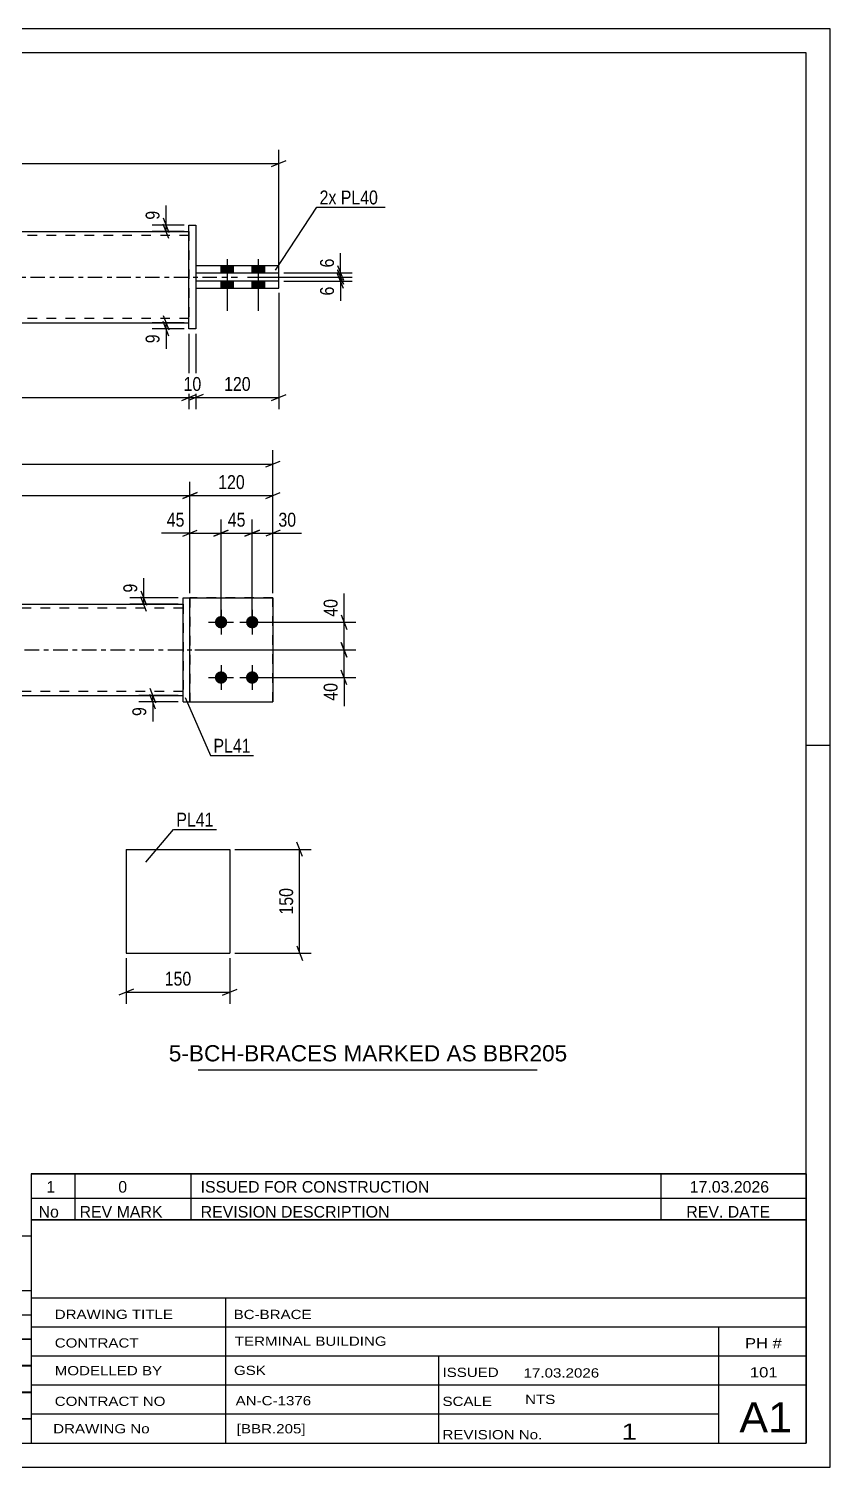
# Model space of a CAD drawing. Header units: millimetres. Extents: x 0 to 420, y 0 to 297.
# Drawn here: x 254.5 to 420, y 0 to 297 of the extents above; entities that cross this region are included whole.
import ezdxf

# ---------------------------------------------------------------- set-up
doc = ezdxf.new("R2010")
doc.units = ezdxf.units.MM
doc.linetypes.add('DXK_LINE_DOT2', pattern=[3.9198, 1.9599, -1.9599])
doc.linetypes.add('DXK_LINE_DOT3', pattern=[5.9187, 2.979, -0.9799, 0.9799, -0.9799])
doc.styles.add('Arial', font='ARIAL.TTF', dxfattribs={"height": 0.2})
doc.styles.add('Arial Narrow', font='ARIALN.TTF', dxfattribs={"height": 0.2})

# ---------------------------------------------------------------- blocks, each defined once
blk = doc.blocks.new('Unknown-581632516-1163')
at = {"color": 5, "linetype": 'Continuous'}
for p, q in [((420, 297), (0, 297)), ((420, 0), (420, 297)), ((415, 292), (5, 292)), ((415, 5), (415, 292)), ((420, 149), (415, 149)), ((5, 5), (415, 5)), ((0, 0), (420, 0))]:
    blk.add_line(p, q, dxfattribs=at)
blk = doc.blocks.new('Part-581632516-1810 - 1791')
at = {"color": 2, "linetype": 'Continuous'}
for p, q in [((151.21, 178.19), (286.37, 178.19)), ((151.21, 159.34), (286.37, 159.34))]:
    blk.add_line(p, q, dxfattribs=at)
at = {"color": 7, "linetype": 'DXK_LINE_DOT2'}
for p, q in [((151.21, 159.34), (151.21, 178.19)), ((286.37, 177.34), (151.21, 177.34)), ((286.37, 178.19), (286.37, 159.34)), ((286.37, 160.19), (151.21, 160.19))]:
    blk.add_line(p, q, dxfattribs=at)
at = {"color": 7, "linetype": 'DXK_LINE_DOT3'}
blk.add_line((141.21, 168.76), (296.37, 168.76), dxfattribs=at)
blk = doc.blocks.new('Part-581632516-1798 - 1791')
at = {"color": 7, "linetype": 'DXK_LINE_DOT2'}
for p, q in [((304.94, 179.48), (287.8, 179.48)), ((287.8, 179.48), (287.8, 158.05)), ((304.94, 158.05), (304.94, 179.48)), ((287.8, 158.05), (304.94, 158.05))]:
    blk.add_line(p, q, dxfattribs=at)
blk = doc.blocks.new('Part-581632516-1815 - 1791')
at = {"color": 2, "linetype": 'Continuous'}
for p, q in [((287.8, 179.48), (304.94, 179.48)), ((304.94, 179.48), (304.94, 158.05)), ((287.8, 158.05), (304.94, 158.05))]:
    blk.add_line(p, q, dxfattribs=at)
at = {"color": 7, "linetype": 'DXK_LINE_DOT2'}
blk.add_line((287.8, 179.48), (287.8, 158.05), dxfattribs=at)
blk = doc.blocks.new('Bolt-581632516-1800 - 1791')
at = {"linetype": 'Continuous'}
for points in [[(294.22, 175.76, -1), (294.22, 173.19, -1)], [(300.65, 175.76, -1), (300.65, 173.19, -1)], [(294.22, 164.34, -1), (294.22, 161.76, -1)], [(300.65, 164.34, -1), (300.65, 161.76, -1)]]:
    blk.add_hatch(color=1, dxfattribs=at).paths.add_polyline_path(points)
at = {"color": 1, "linetype": 'Continuous'}
for p, q in [((294.22, 177.05), (294.22, 171.91)), ((300.65, 177.05), (300.65, 171.91)), ((291.65, 174.48), (296.8, 174.48)), ((298.08, 174.48), (303.22, 174.48)), ((294.22, 165.62), (294.22, 160.48)), ((300.65, 165.62), (300.65, 160.48)), ((291.65, 163.05), (296.8, 163.05)), ((298.08, 163.05), (303.22, 163.05))]:
    blk.add_line(p, q, dxfattribs=at)
blk = doc.blocks.new('Part-581632516-1835 - 1791')
at = {"color": 2, "linetype": 'Continuous'}
for p, q in [((286.37, 158.05), (286.37, 179.48)), ((286.37, 179.48), (287.8, 179.48)), ((287.8, 158.05), (287.8, 179.48)), ((286.37, 158.05), (287.8, 158.05))]:
    blk.add_line(p, q, dxfattribs=at)
blk = doc.blocks.new('Part-581632516-2156 - 2128')
at = {"color": 2, "linetype": 'Continuous'}
for p, q in [((152.43, 255.17), (287.59, 255.17)), ((152.43, 236.31), (287.59, 236.31))]:
    blk.add_line(p, q, dxfattribs=at)
at = {"color": 7, "linetype": 'DXK_LINE_DOT2'}
for p, q in [((152.43, 255.17), (152.43, 236.31)), ((287.59, 254.31), (152.43, 254.31)), ((287.59, 255.17), (287.59, 236.31)), ((287.59, 237.17), (152.43, 237.17))]:
    blk.add_line(p, q, dxfattribs=at)
at = {"color": 7, "linetype": 'DXK_LINE_DOT3'}
blk.add_line((142.43, 245.74), (297.59, 245.74), dxfattribs=at)
blk = doc.blocks.new('Part-581632516-2134 - 2128')
at = {"color": 2, "linetype": 'Continuous'}
for p, q in [((306.16, 244.88), (289.02, 244.88)), ((289.02, 244.88), (289.02, 243.45)), ((306.16, 243.45), (306.16, 244.88)), ((289.02, 243.45), (306.16, 243.45))]:
    blk.add_line(p, q, dxfattribs=at)
blk = doc.blocks.new('Part-581632516-2139 - 2128')
at = {"color": 2, "linetype": 'Continuous'}
for p, q in [((306.16, 248.03), (289.02, 248.03)), ((289.02, 248.03), (289.02, 246.6)), ((289.02, 246.6), (306.16, 246.6)), ((306.16, 246.6), (306.16, 248.03))]:
    blk.add_line(p, q, dxfattribs=at)
blk = doc.blocks.new('Part-581632516-2151 - 2128')
at = {"color": 2, "linetype": 'Continuous'}
for p, q in [((287.59, 235.03), (287.59, 256.45)), ((287.59, 256.45), (289.02, 256.45)), ((289.02, 256.45), (289.02, 235.03)), ((289.02, 235.03), (287.59, 235.03))]:
    blk.add_line(p, q, dxfattribs=at)
blk = doc.blocks.new('Bolt-581632516-2157 - 2128')
at = {"linetype": 'Continuous'}
for points in [[(296.74, 248.03), (294.16, 248.03), (294.16, 246.6), (296.74, 246.6)], [(296.74, 248.03), (294.16, 248.03), (294.16, 246.6), (296.74, 246.6)], [(303.16, 248.03), (300.59, 248.03), (300.59, 246.6), (303.16, 246.6)], [(303.16, 248.03), (300.59, 248.03), (300.59, 246.6), (303.16, 246.6)], [(296.74, 244.88), (294.16, 244.88), (294.16, 243.45), (296.74, 243.45)], [(296.74, 244.88), (294.16, 244.88), (294.16, 243.45), (296.74, 243.45)], [(303.16, 244.88), (300.59, 244.88), (300.59, 243.45), (303.16, 243.45)], [(303.16, 244.88), (300.59, 244.88), (300.59, 243.45), (303.16, 243.45)]]:
    blk.add_hatch(color=1, dxfattribs=at).paths.add_polyline_path(points)
at = {"color": 1, "linetype": 'Continuous'}
for p, q in [((294.16, 248.03), (294.16, 246.6)), ((294.16, 248.03), (294.16, 246.6)), ((295.45, 249.45), (295.45, 238.74)), ((295.45, 249.45), (295.45, 238.74)), ((296.74, 248.03), (296.74, 246.6)), ((296.74, 248.03), (296.74, 246.6)), ((300.59, 248.03), (300.59, 246.6)), ((300.59, 248.03), (300.59, 246.6)), ((301.88, 249.45), (301.88, 238.74)), ((301.88, 249.45), (301.88, 238.74)), ((303.16, 248.03), (303.16, 246.6)), ((303.16, 248.03), (303.16, 246.6)), ((294.16, 244.88), (294.16, 243.45)), ((294.16, 244.88), (294.16, 243.45)), ((296.74, 244.88), (296.74, 243.45)), ((296.74, 244.88), (296.74, 243.45)), ((300.59, 244.88), (300.59, 243.45)), ((300.59, 244.88), (300.59, 243.45)), ((303.16, 244.88), (303.16, 243.45)), ((303.16, 244.88), (303.16, 243.45))]:
    blk.add_line(p, q, dxfattribs=at)
blk = doc.blocks.new('Part-581632516-1390 - 1374')
at = {"color": 2, "linetype": 'Continuous'}
for p, q in [((274.62, 127.57), (274.62, 106.14)), ((274.62, 127.57), (296.05, 127.57)), ((296.05, 127.57), (296.05, 106.14)), ((274.62, 106.14), (296.05, 106.14))]:
    blk.add_line(p, q, dxfattribs=at)
blk = doc.blocks.new('StraightDimension-581632516-2023 - 1791')
at = {"color": 7, "linetype": 'Continuous'}
for p, q in [((132.64, 180.48), (132.64, 209.98)), ((304.94, 180.48), (304.94, 209.98)), ((134.14, 207.73), (131.14, 206.53)), ((132.64, 207.13), (304.94, 207.13)), ((303.44, 206.53), (306.44, 207.73))]:
    blk.add_line(p, q, dxfattribs=at)
at = {"color": 0}
blk.add_wipeout([(223.04, 207.88), (223.04, 212.08), (214.53, 212.08), (214.53, 207.88)], dxfattribs=at)
at = {"color": 3, "style": 'Arial Narrow'}
blk.add_text('1206', height=2.863, dxfattribs=at).set_placement((215.13, 208.48))
blk = doc.blocks.new('StraightDimension-581632516-1842 - 1791')
at = {"color": 7, "linetype": 'Continuous'}
for p, q in [((285.37, 179.48), (275.4, 179.48)), ((277.65, 180.98), (278.85, 177.98)), ((278.85, 176.69), (277.65, 179.69)), ((278.25, 178.19), (278.25, 179.48)), ((285.37, 178.19), (275.4, 178.19))]:
    blk.add_line(p, q, dxfattribs=at)
at = {"color": 0}
blk.add_wipeout([(277.5, 183.03), (273.3, 183.03), (273.3, 180), (277.5, 180)], dxfattribs=at)
at = {"color": 7, "linetype": 'Continuous'}
blk.add_line((278.25, 179.48), (278.25, 183.56), dxfattribs=at)
blk.add_line((278.25, 179.48), (278.25, 183.56), dxfattribs=at)
at = {"color": 3, "style": 'Arial Narrow'}
blk.add_text('9', height=2.86, rotation=90.0002, dxfattribs=at).set_placement((276.9, 180.6))
blk = doc.blocks.new('StraightDimension-581632516-2043 - 1791')
at = {"color": 7, "linetype": 'Continuous'}
for p, q in [((286.3, 192.25), (289.3, 193.45)), ((287.8, 180.48), (287.8, 195.7)), ((295.72, 193.45), (292.72, 192.25)), ((294.22, 175.48), (294.22, 195.7)), ((287.8, 192.85), (294.22, 192.85))]:
    blk.add_line(p, q, dxfattribs=at)
at = {"color": 0}
blk.add_wipeout([(287.27, 193.6), (287.27, 197.8), (282.41, 197.8), (282.41, 193.6)], dxfattribs=at)
at = {"color": 7, "linetype": 'Continuous'}
blk.add_line((287.8, 192.85), (281.89, 192.85), dxfattribs=at)
blk.add_line((287.8, 192.85), (281.89, 192.85), dxfattribs=at)
at = {"color": 3, "style": 'Arial Narrow'}
blk.add_text('45', height=2.863, dxfattribs=at).set_placement((283.01, 194.2))
blk = doc.blocks.new('StraightDimension-581632516-1851 - 1791')
at = {"color": 7, "linetype": 'Continuous'}
for p, q in [((279.51, 160.84), (280.71, 157.84)), ((285.37, 159.34), (277.26, 159.34)), ((285.37, 158.05), (277.26, 158.05)), ((280.71, 156.55), (279.51, 159.55)), ((280.11, 158.05), (280.11, 159.34))]:
    blk.add_line(p, q, dxfattribs=at)
at = {"color": 0}
blk.add_wipeout([(279.36, 157.53), (275.16, 157.53), (275.16, 154.5), (279.36, 154.5)], dxfattribs=at)
at = {"color": 7, "linetype": 'Continuous'}
blk.add_line((280.11, 158.05), (280.11, 153.97), dxfattribs=at)
blk.add_line((280.11, 158.05), (280.11, 153.97), dxfattribs=at)
at = {"color": 3, "style": 'Arial Narrow'}
blk.add_text('9', height=2.86, rotation=90.0002, dxfattribs=at).set_placement((278.76, 155.1))
blk = doc.blocks.new('StraightDimension-581632516-2059 - 1791')
at = {"color": 7, "linetype": 'Continuous'}
for p, q in [((292.72, 192.25), (295.72, 193.45)), ((294.22, 175.48), (294.22, 195.7)), ((302.15, 193.45), (299.15, 192.25)), ((300.65, 175.48), (300.65, 195.7)), ((294.22, 192.85), (300.65, 192.85))]:
    blk.add_line(p, q, dxfattribs=at)
at = {"color": 0}
blk.add_wipeout([(299.87, 193.6), (299.87, 197.8), (295.01, 197.8), (295.01, 193.6)], dxfattribs=at)
at = {"color": 3, "style": 'Arial Narrow'}
blk.add_text('45', height=2.863, dxfattribs=at).set_placement((295.61, 194.2))
blk = doc.blocks.new('StraightDimension-581632516-1954 - 1791')
at = {"color": 7, "linetype": 'Continuous'}
for p, q in [((287.8, 180.48), (287.8, 203.47)), ((304.94, 180.48), (304.94, 203.47)), ((289.3, 201.22), (286.3, 200.02)), ((287.8, 200.62), (304.94, 200.62)), ((303.44, 200.02), (306.44, 201.22))]:
    blk.add_line(p, q, dxfattribs=at)
at = {"color": 0}
blk.add_wipeout([(299.71, 201.37), (299.71, 205.57), (293.03, 205.57), (293.03, 201.37)], dxfattribs=at)
at = {"color": 3, "style": 'Arial Narrow'}
blk.add_text('120', height=2.863, dxfattribs=at).set_placement((293.63, 201.97))
blk = doc.blocks.new('StraightDimension-581632516-1973 - 1791')
at = {"color": 7, "linetype": 'Continuous'}
for p, q in [((149.78, 169.76), (149.78, 203.47)), ((287.8, 180.48), (287.8, 203.47)), ((151.28, 201.22), (148.28, 200.02)), ((149.78, 200.62), (287.8, 200.62)), ((286.3, 200.02), (289.3, 201.22))]:
    blk.add_line(p, q, dxfattribs=at)
at = {"color": 0}
blk.add_wipeout([(222.13, 201.37), (222.13, 205.57), (215.45, 205.57), (215.45, 201.37)], dxfattribs=at)
at = {"color": 3, "style": 'Arial Narrow'}
blk.add_text('966', height=2.863, dxfattribs=at).set_placement((216.05, 201.97))
blk = doc.blocks.new('StraightDimension-581632516-2004 - 1791')
at = {"color": 7, "linetype": 'Continuous'}
for p, q in [((319.02, 175.98), (320.22, 172.98)), ((301.65, 174.48), (322.02, 174.48)), ((319.62, 168.76), (319.62, 174.48)), ((320.22, 167.26), (319.02, 170.26)), ((288.8, 168.76), (322.02, 168.76))]:
    blk.add_line(p, q, dxfattribs=at)
at = {"color": 0}
blk.add_wipeout([(318.87, 179.86), (314.67, 179.86), (314.67, 175), (318.87, 175)], dxfattribs=at)
at = {"color": 7, "linetype": 'Continuous'}
blk.add_line((319.62, 174.48), (319.62, 180.38), dxfattribs=at)
blk.add_line((319.62, 174.48), (319.62, 180.38), dxfattribs=at)
at = {"color": 3, "style": 'Arial Narrow'}
blk.add_text('40', height=2.863, rotation=90.0002, dxfattribs=at).set_placement((318.27, 175.6))
blk = doc.blocks.new('StraightDimension-581632516-2072 - 1791')
at = {"color": 7, "linetype": 'Continuous'}
for p, q in [((299.15, 192.25), (302.15, 193.45)), ((300.65, 175.48), (300.65, 195.7)), ((306.44, 193.45), (303.44, 192.25)), ((304.94, 180.48), (304.94, 195.7)), ((300.65, 192.85), (304.94, 192.85))]:
    blk.add_line(p, q, dxfattribs=at)
at = {"color": 0}
blk.add_wipeout([(310.32, 193.6), (310.32, 197.8), (305.46, 197.8), (305.46, 193.6)], dxfattribs=at)
at = {"color": 7, "linetype": 'Continuous'}
blk.add_line((304.94, 192.85), (310.85, 192.85), dxfattribs=at)
blk.add_line((304.94, 192.85), (310.85, 192.85), dxfattribs=at)
at = {"color": 3, "style": 'Arial Narrow'}
blk.add_text('30', height=2.863, dxfattribs=at).set_placement((306.06, 194.2))
blk = doc.blocks.new('StraightDimension-581632516-2013 - 1791')
at = {"color": 7, "linetype": 'Continuous'}
for p, q in [((319.02, 170.26), (320.22, 167.26)), ((288.8, 168.76), (322.02, 168.76)), ((319.62, 163.05), (319.62, 168.76)), ((320.22, 161.55), (319.02, 164.55)), ((301.65, 163.05), (322.02, 163.05))]:
    blk.add_line(p, q, dxfattribs=at)
at = {"color": 0}
blk.add_wipeout([(318.87, 162.53), (314.67, 162.53), (314.67, 157.67), (318.87, 157.67)], dxfattribs=at)
at = {"color": 7, "linetype": 'Continuous'}
blk.add_line((319.62, 163.05), (319.62, 157.14), dxfattribs=at)
blk.add_line((319.62, 163.05), (319.62, 157.14), dxfattribs=at)
at = {"color": 3, "style": 'Arial Narrow'}
blk.add_text('40', height=2.863, rotation=90.0002, dxfattribs=at).set_placement((318.27, 158.27))
blk = doc.blocks.new('StraightDimension-581632516-2273 - 2128')
at = {"color": 7, "linetype": 'Continuous'}
for p, q in [((152.43, 234.03), (152.43, 218.48)), ((287.59, 234.03), (287.59, 218.48)), ((153.93, 221.48), (150.93, 220.28)), ((152.43, 220.88), (287.59, 220.88)), ((286.09, 220.28), (289.09, 221.48))]:
    blk.add_line(p, q, dxfattribs=at)
at = {"color": 0}
blk.add_wipeout([(223.36, 221.63), (223.36, 225.83), (216.67, 225.83), (216.67, 221.63)], dxfattribs=at)
at = {"color": 3, "style": 'Arial Narrow'}
blk.add_text('946', height=2.863, dxfattribs=at).set_placement((217.27, 222.23))
blk = doc.blocks.new('StraightDimension-581632516-2185 - 2128')
at = {"color": 7, "linetype": 'Continuous'}
for p, q in [((286.59, 256.45), (280.01, 256.45)), ((282.26, 257.95), (283.46, 254.95)), ((283.46, 253.67), (282.26, 256.67)), ((282.86, 255.17), (282.86, 256.45)), ((286.59, 255.17), (280.01, 255.17))]:
    blk.add_line(p, q, dxfattribs=at)
at = {"color": 0}
blk.add_wipeout([(282.11, 260.01), (277.91, 260.01), (277.91, 256.98), (282.11, 256.98)], dxfattribs=at)
at = {"color": 7, "linetype": 'Continuous'}
blk.add_line((282.86, 256.45), (282.86, 260.53), dxfattribs=at)
blk.add_line((282.86, 256.45), (282.86, 260.53), dxfattribs=at)
at = {"color": 3, "style": 'Arial Narrow'}
blk.add_text('9', height=2.86, rotation=90.0002, dxfattribs=at).set_placement((281.51, 257.58))
blk = doc.blocks.new('StraightDimension-581632516-2196 - 2128')
at = {"color": 7, "linetype": 'Continuous'}
for p, q in [((307.16, 246.6), (321.28, 246.6)), ((318.28, 248.1), (319.48, 245.1)), ((319.48, 244.24), (318.28, 247.24)), ((318.88, 245.74), (318.88, 246.6)), ((299.66, 245.74), (321.28, 245.74))]:
    blk.add_line(p, q, dxfattribs=at)
at = {"color": 0}
blk.add_wipeout([(318.13, 250.15), (313.93, 250.15), (313.93, 247.12), (318.13, 247.12)], dxfattribs=at)
at = {"color": 7, "linetype": 'Continuous'}
blk.add_line((318.88, 246.6), (318.88, 250.67), dxfattribs=at)
blk.add_line((318.88, 246.6), (318.88, 250.67), dxfattribs=at)
at = {"color": 3, "style": 'Arial Narrow'}
blk.add_text('6', height=2.86, rotation=90.0002, dxfattribs=at).set_placement((317.53, 247.72))
blk = doc.blocks.new('StraightDimension-581632516-2205 - 2128')
at = {"color": 7, "linetype": 'Continuous'}
for p, q in [((318.28, 247.24), (319.48, 244.24)), ((299.66, 245.74), (321.28, 245.74)), ((307.16, 244.88), (321.28, 244.88)), ((319.48, 243.38), (318.28, 246.38)), ((318.88, 244.88), (318.88, 245.74))]:
    blk.add_line(p, q, dxfattribs=at)
at = {"color": 0}
blk.add_wipeout([(318.13, 244.36), (313.93, 244.36), (313.93, 241.33), (318.13, 241.33)], dxfattribs=at)
at = {"color": 7, "linetype": 'Continuous'}
blk.add_line((318.88, 244.88), (318.88, 240.8), dxfattribs=at)
blk.add_line((318.88, 244.88), (318.88, 240.8), dxfattribs=at)
at = {"color": 3, "style": 'Arial Narrow'}
blk.add_text('6', height=2.86, rotation=90.0002, dxfattribs=at).set_placement((317.53, 241.93))
blk = doc.blocks.new('StraightDimension-581632516-2225 - 2128')
at = {"color": 7, "linetype": 'Continuous'}
for p, q in [((282.26, 237.81), (283.46, 234.81)), ((286.59, 236.31), (280.01, 236.31)), ((286.59, 235.03), (280.01, 235.03)), ((283.46, 233.53), (282.26, 236.53)), ((282.86, 235.03), (282.86, 236.31))]:
    blk.add_line(p, q, dxfattribs=at)
at = {"color": 0}
blk.add_wipeout([(282.11, 234.5), (277.91, 234.5), (277.91, 231.47), (282.11, 231.47)], dxfattribs=at)
at = {"color": 7, "linetype": 'Continuous'}
blk.add_line((282.86, 235.03), (282.86, 230.95), dxfattribs=at)
blk.add_line((282.86, 235.03), (282.86, 230.95), dxfattribs=at)
at = {"color": 3, "style": 'Arial Narrow'}
blk.add_text('9', height=2.86, rotation=90.0002, dxfattribs=at).set_placement((281.51, 232.07))
blk = doc.blocks.new('StraightDimension-581632516-2235 - 2128')
at = {"color": 7, "linetype": 'Continuous'}
for p, q in [((306.16, 242.45), (306.16, 218.48)), ((289.02, 234.03), (289.02, 218.48)), ((290.52, 221.48), (287.52, 220.28)), ((289.02, 220.88), (306.16, 220.88)), ((304.66, 220.28), (307.66, 221.48))]:
    blk.add_line(p, q, dxfattribs=at)
at = {"color": 0}
blk.add_wipeout([(300.93, 221.63), (300.93, 225.83), (294.25, 225.83), (294.25, 221.63)], dxfattribs=at)
at = {"color": 3, "style": 'Arial Narrow'}
blk.add_text('120', height=2.863, dxfattribs=at).set_placement((294.85, 222.23))
blk = doc.blocks.new('StraightDimension-581632516-2245 - 2128')
at = {"color": 7, "linetype": 'Continuous'}
for p, q in [((287.59, 234.03), (287.59, 218.48)), ((289.02, 234.03), (289.02, 218.48)), ((286.09, 220.28), (289.09, 221.48)), ((290.52, 221.48), (287.52, 220.28)), ((287.59, 220.88), (289.02, 220.88))]:
    blk.add_line(p, q, dxfattribs=at)
at = {"color": 0}
blk.add_wipeout([(290.73, 221.63), (290.73, 225.83), (285.88, 225.83), (285.88, 221.63)], dxfattribs=at)
at = {"color": 3, "style": 'Arial Narrow'}
blk.add_text('10', height=2.863, dxfattribs=at).set_placement((286.48, 222.23))
blk = doc.blocks.new('StraightDimension-581632516-2282 - 2128')
at = {"color": 7, "linetype": 'Continuous'}
for p, q in [((133.86, 244.45), (133.86, 272.02)), ((306.16, 244.45), (306.16, 272.02)), ((135.36, 269.77), (132.36, 268.57)), ((133.86, 269.17), (306.16, 269.17)), ((304.66, 268.57), (307.66, 269.77))]:
    blk.add_line(p, q, dxfattribs=at)
at = {"color": 0}
blk.add_wipeout([(224.27, 269.92), (224.27, 274.12), (215.76, 274.12), (215.76, 269.92)], dxfattribs=at)
at = {"color": 3, "style": 'Arial Narrow'}
blk.add_text('1206', height=2.863, dxfattribs=at).set_placement((216.36, 270.52))
blk = doc.blocks.new('StraightDimension-581632516-1392 - 1374')
at = {"color": 7, "linetype": 'Continuous'}
for p, q in [((274.62, 105.14), (274.62, 95.69)), ((296.05, 105.14), (296.05, 95.69)), ((276.12, 98.69), (273.12, 97.49)), ((274.62, 98.09), (296.05, 98.09)), ((294.55, 97.49), (297.55, 98.69))]:
    blk.add_line(p, q, dxfattribs=at)
at = {"color": 0}
blk.add_wipeout([(288.68, 98.84), (288.68, 103.04), (281.99, 103.04), (281.99, 98.84)], dxfattribs=at)
at = {"color": 3, "style": 'Arial Narrow'}
blk.add_text('150', height=2.863, dxfattribs=at).set_placement((282.59, 99.44))
blk = doc.blocks.new('StraightDimension-581632516-1397 - 1374')
at = {"color": 7, "linetype": 'Continuous'}
for p, q in [((311.04, 126.07), (309.84, 129.07)), ((297.05, 127.57), (312.84, 127.57)), ((310.44, 106.14), (310.44, 127.57)), ((309.84, 107.64), (311.04, 104.64)), ((297.05, 106.14), (312.84, 106.14))]:
    blk.add_line(p, q, dxfattribs=at)
at = {"color": 0}
blk.add_wipeout([(309.69, 120.2), (305.49, 120.2), (305.49, 113.51), (309.69, 113.51)], dxfattribs=at)
at = {"color": 3, "style": 'Arial Narrow'}
blk.add_text('150', height=2.863, rotation=90.0002, dxfattribs=at).set_placement((309.09, 114.11))
blk = doc.blocks.new('Unknown-581632516-3396')
at = {"color": 7, "linetype": 'Continuous'}
for p, q in [((255, 51.05), (255, 5)), ((255, 51.05), (415, 51.05)), ((415, 51), (415, 5)), ((255, 35), (415, 35)), ((295.14, 35), (295.14, 5)), ((255, 29), (415, 29)), ((397, 5.05), (397, 29.05)), ((255, 23), (415, 23)), ((339.14, 23), (339.14, 5)), ((255, 17), (415, 17)), ((255, 11), (397, 11)), ((255, 5), (415, 5))]:
    blk.add_line(p, q, dxfattribs=at)
at = {"color": 7, "style": 'Arial Narrow'}
for s, height, width, p in [('DRAWING TITLE', 1.9089, 1.425378, (259.88, 30.61)), ('BC-BRACE', 1.909, 1.425378, (296.81, 30.59)), ('TERMINAL BUILDING', 1.9089, 1.425378, (297.06, 25.07)), ('CONTRACT', 1.909, 1.425378, (259.88, 24.71)), ('MODELLED BY', 1.9089, 1.425378, (259.88, 18.98)), ('GSK', 1.909, 1.425378, (296.88, 19.04)), ('ISSUED', 1.909, 1.425378, (339.94, 18.64)), ('17.03.2026', 1.909, 1.425378, (356.69, 18.52)), ('CONTRACT NO', 1.9089, 1.425378, (259.88, 12.66)), ('AN-C-1376', 1.909, 1.425378, (297.23, 12.78)), ('SCALE', 1.909, 1.425378, (339.94, 12.65)), ('A1', 6.204, 1.25, (401.24, 7.2)), ('DRAWING No', 1.909, 1.425378, (259.56, 7)), ('[BBR.205]', 1.909, 1.425378, (297.46, 6.99)), ('1', 3.34, 1.5, (376.91, 5.68)), ('REVISION No.', 1.9089, 1.425378, (339.94, 5.77))]:
    blk.add_text(s, height=height, dxfattribs=dict(at, width=width)).set_placement(p)
at = {"color": 7, "linetype": 'Continuous', "style": 'Arial Narrow'}
for s, height, width, p in [('PH #', 2.1, 1.42538, (402.4, 24.55)), ('101', 2.1, 1.42538, (403.41, 18.55)), ('NTS', 1.909, 1.425378, (357, 13.05))]:
    blk.add_text(s, height=height, dxfattribs=dict(at, width=width)).set_placement(p)
blk = doc.blocks.new('Unknown-581632516-3397')
at = {"color": 7, "linetype": 'Continuous'}
for p, q in [((255, 60.55), (415, 60.55)), ((415, 60.55), (255, 60.55)), ((255, 60.55), (255, 55.55)), ((264, 60.55), (264, 55.55)), ((288, 60.55), (288, 55.55)), ((385, 60.55), (385, 55.55)), ((415, 60.55), (415, 55.55)), ((255, 55.55), (415, 55.55)), ((255, 55.55), (255, 51.05)), ((255, 55.55), (415, 55.55)), ((264, 55.55), (264, 51.05)), ((288, 55.55), (288, 51.05)), ((385, 55.55), (385, 51.05)), ((415, 55.55), (415, 51.05)), ((415, 51.05), (255, 51.05))]:
    blk.add_line(p, q, dxfattribs=at)
at = {"color": 7, "linetype": 'Continuous', "style": 'Arial Narrow'}
for s, height, width, p in [('1', 2.39, 1.196471, (258.16, 56.7)), ('0', 2.39, 1.196471, (273, 56.7)), ('ISSUED FOR CONSTRUCTION', 2.3861, 1.196471, (290, 56.7)), ('17.03.2026', 2.386, 1.196471, (391, 56.7)), ('No', 2.386, 1.2, (256.54, 51.55)), ('REV MARK', 2.386, 1.2, (265, 51.55)), ('REVISION DESCRIPTION', 2.3861, 1.2, (290, 51.55)), ('REV. DATE', 2.386, 1.2, (390.28, 51.55))]:
    blk.add_text(s, height=height, dxfattribs=dict(at, width=width)).set_placement(p)
blk = doc.blocks.new('Unknown-581632516-3398')
at = {"color": 7, "linetype": 'Continuous'}
for p, q in [((95, 47.75), (255, 47.75)), ((95, 36.5), (95, 47.75)), ((255, 47.75), (255, 36.5)), ((95, 36.5), (255, 36.5)), ((95, 36.5), (95, 31.5)), ((255, 36.5), (255, 31.5)), ((95, 31.5), (255, 31.5)), ((95, 31.5), (95, 26.5)), ((119, 31.5), (119, 26.5)), ((154.5, 31.5), (154.5, 26.5)), ((180.5, 31.5), (180.5, 26.5)), ((193.5, 31.5), (193.5, 26.5)), ((211, 31.5), (211, 26.5)), ((233, 31.5), (233, 26.5)), ((255, 31.5), (255, 26.5)), ((95, 26.5), (255, 26.5)), ((95, 26.45), (95, 21.05)), ((95, 26.45), (255, 26.45)), ((119, 26.5), (119, 21)), ((154.5, 26.5), (154.5, 21)), ((180.5, 26.5), (180.5, 21)), ((193.5, 26.5), (193.5, 21)), ((211, 26.5), (211, 21)), ((233, 26.5), (233, 21)), ((255, 26.45), (255, 21.05)), ((95, 21.05), (255, 21.05)), ((95, 20.95), (95, 15.55)), ((95, 20.95), (255, 20.95)), ((119, 21), (119, 15.5)), ((154.5, 21), (154.5, 15.5)), ((180.5, 21), (180.5, 15.5)), ((193.5, 21), (193.5, 15.5)), ((211, 21), (211, 15.5)), ((233, 21), (233, 15.5)), ((255, 20.95), (255, 15.55)), ((95, 15.55), (255, 15.55)), ((95, 15.45), (95, 10.05)), ((95, 15.45), (255, 15.45)), ((119, 15.5), (119, 10)), ((154.5, 15.5), (154.5, 10)), ((180.5, 15.5), (180.5, 10)), ((193.5, 15.5), (193.5, 10)), ((211, 15.5), (211, 10)), ((233, 15.5), (233, 10)), ((255, 15.45), (255, 10.05)), ((95, 10.05), (255, 10.05)), ((95, 10), (255, 10)), ((95, 10), (95, 5)), ((211, 10), (211, 5)), ((233, 10), (233, 5)), ((255, 10), (255, 5)), ((95, 5), (255, 5))]:
    blk.add_line(p, q, dxfattribs=at)
at = {"color": 7, "style": 'Arial Narrow'}
for s, height, width, p in [('GENERAL NOTES & WELD DETAILS :', 2.8633, 1.4, (96.15, 40.06)), ('REFER TYP DRAWING TYP-01', 1.9089, 1.6, (179.7, 40.16)), ("MATERIAL LIST FOR ASSEMBLY MK'D", 1.9089, 1.6, (96.15, 32.56)), ('BBR205', 1.909, 1.794707, (187.48, 32.47)), ('5', 1.91, 1.794707, (217.08, 32.56)), ('No. Required', 1.9089, 1.6, (226.41, 32.56)), ('Mark', 1.909, 1.7, (96.34, 27.5)), ('Profile', 1.909, 1.7, (129.41, 27.5)), ('Material', 1.909, 1.7, (159.54, 27.56)), ('No.', 1.909, 1.7, (184.5, 27.56)), ('Length', 1.909, 1.7, (195, 27.56)), ('Area', 1.909, 1.7, (217.5, 27.56)), ('Weight', 1.909, 1.7, (237, 27.56))]:
    blk.add_text(s, height=height, dxfattribs=dict(at, width=width)).set_placement(p)
at = {"color": 7, "linetype": 'Continuous', "style": 'Arial Narrow'}
for s, height, width, p in [('BBR205', 1.909, 1.794707, (96.5, 22.06)), ('SHS132*6', 1.909, 1.794707, (121, 22.06)), ('E350', 1.909, 1.794707, (160.74, 22.06)), ('1', 1.91, 1.794707, (184.86, 22.06)), ('946', 1.909, 1.794707, (199.77, 22.06)), ('0.5', 1.909, 1.794707, (221.32, 22.06)), ('22.5', 1.909, 1.794707, (240.14, 22.06)), ('PL40', 1.909, 1.794707, (96.5, 16.56)), ('PL10*120', 1.909, 1.794707, (121, 16.56)), ('E350', 1.909, 1.794707, (160.74, 16.56)), ('4', 1.91, 1.794707, (184.86, 16.56)), ('150', 1.909, 1.794707, (199.77, 16.56)), ('0.0', 1.909, 1.794707, (221.32, 16.56)), ('5.7', 1.909, 1.794707, (242.33, 16.56)), ('PL41', 1.909, 1.794707, (96.5, 11.06)), ('PL10*150', 1.909, 1.794707, (121, 11.06)), ('E350', 1.909, 1.794707, (160.74, 11.06)), ('2', 1.91, 1.794707, (184.86, 11.06)), ('150', 1.909, 1.794707, (199.77, 11.06)), ('0.1', 1.909, 1.794707, (221.32, 11.06)), ('3.5', 1.909, 1.794707, (242.33, 11.06)), ('Total', 1.909, 1.7, (197.33, 6.5)), ('0.8', 1.909, 1.794707, (220.83, 6.5)), ('31.6', 1.909, 1.794707, (240.14, 6.5))]:
    blk.add_text(s, height=height, dxfattribs=dict(at, width=width)).set_placement(p)
blk = doc.blocks.new('Unknown-581632516-3399')
at = {"color": 7, "linetype": 'Continuous'}
blk.add_line((289.5, 82.05), (359.5, 82.05), dxfattribs=at)
at = {"color": 7, "style": 'Arial'}
blk.add_text('5-BCH-BRACES MARKED AS BBR205', height=3.3428, dxfattribs=at).set_placement((283.43, 83.8))
blk = doc.blocks.new('Mark-581632516-1831 - 1791')
at = {"color": 0}
blk.add_wipeout([(300.32, 147.53), (300.32, 150.53), (292.65, 150.53), (292.65, 147.53)], dxfattribs=at)
blk.add_wipeout([(300.32, 147.53), (300.32, 150.53), (292.65, 150.53), (292.65, 147.53)], dxfattribs=at)
at = {"color": 30, "linetype": 'Continuous'}
for p, q in [((286.8, 158.92), (292.05, 146.93)), ((292.05, 146.93), (300.92, 146.93))]:
    blk.add_line(p, q, dxfattribs=at)
at = {"color": 3, "style": 'Arial Narrow'}
blk.add_text('PL41', height=2.863, dxfattribs=at).set_placement((292.65, 147.53))
blk = doc.blocks.new('MarkSet-581632516-2341 - 2128')
at = {"color": 0}
blk.add_wipeout([(318.04, 260.74), (318.04, 263.74), (314.57, 263.74), (314.57, 260.74)], dxfattribs=at)
blk.add_wipeout([(318.04, 260.74), (318.04, 263.74), (314.57, 263.74), (314.57, 260.74)], dxfattribs=at)
at = {"color": 30, "linetype": 'Continuous'}
blk.add_line((305.48, 247.16), (313.97, 260.14), dxfattribs=at)
at = {"color": 0}
blk.add_wipeout([(326.62, 260.74), (326.62, 263.74), (318.94, 263.74), (318.94, 260.74)], dxfattribs=at)
blk.add_wipeout([(326.62, 260.74), (326.62, 263.74), (318.94, 263.74), (318.94, 260.74)], dxfattribs=at)
at = {"color": 30, "linetype": 'Continuous'}
blk.add_line((313.97, 260.14), (328.12, 260.14), dxfattribs=at)
at = {"color": 3, "style": 'Arial Narrow'}
for s, p in [('2x', (314.57, 260.74)), ('PL40', (318.94, 260.74))]:
    blk.add_text(s, height=2.863, dxfattribs=at).set_placement(p)
blk = doc.blocks.new('Mark-581632516-1386 - 1374')
at = {"color": 0}
blk.add_wipeout([(292.66, 132.28), (292.66, 135.28), (284.99, 135.28), (284.99, 132.28)], dxfattribs=at)
blk.add_wipeout([(292.66, 132.28), (292.66, 135.28), (284.99, 135.28), (284.99, 132.28)], dxfattribs=at)
at = {"color": 30, "linetype": 'Continuous'}
for p, q in [((278.72, 124.93), (284.39, 131.68)), ((284.39, 131.68), (293.26, 131.68))]:
    blk.add_line(p, q, dxfattribs=at)
at = {"color": 3, "style": 'Arial Narrow'}
blk.add_text('PL41', height=2.863, dxfattribs=at).set_placement((284.99, 132.28))

msp = doc.modelspace()

# ---------------------------------------------------------------- block references
for name in ['Unknown-581632516-1163', 'Part-581632516-2151 - 2128', 'Part-581632516-2156 - 2128', 'Part-581632516-2139 - 2128', 'Bolt-581632516-2157 - 2128', 'Part-581632516-2134 - 2128', 'Part-581632516-1835 - 1791', 'Part-581632516-1798 - 1791', 'Part-581632516-1815 - 1791', 'Part-581632516-1810 - 1791', 'Bolt-581632516-1800 - 1791', 'Part-581632516-1390 - 1374', 'Unknown-581632516-3399', 'Unknown-581632516-3397', 'Unknown-581632516-3396', 'Unknown-581632516-3398']:
    msp.add_blockref(name, (0, 0))

# ---------------------------------------------------------------- next in the draw order: block references
for name in ['StraightDimension-581632516-2185 - 2128', 'StraightDimension-581632516-2196 - 2128', 'StraightDimension-581632516-2273 - 2128', 'StraightDimension-581632516-2023 - 1791', 'StraightDimension-581632516-1851 - 1791', 'Mark-581632516-1386 - 1374', 'StraightDimension-581632516-1392 - 1374']:
    msp.add_blockref(name, (0, 0))

# ---------------------------------------------------------------- next in the draw order: block references
for name in ['StraightDimension-581632516-2205 - 2128', 'StraightDimension-581632516-2225 - 2128', 'StraightDimension-581632516-1842 - 1791', 'StraightDimension-581632516-1397 - 1374']:
    msp.add_blockref(name, (0, 0))

# ---------------------------------------------------------------- next in the draw order: block references
for name in ['StraightDimension-581632516-2282 - 2128', 'StraightDimension-581632516-2235 - 2128', 'StraightDimension-581632516-2043 - 1791']:
    msp.add_blockref(name, (0, 0))

# ---------------------------------------------------------------- next in the draw order: block references
for name in ['MarkSet-581632516-2341 - 2128', 'StraightDimension-581632516-2245 - 2128', 'StraightDimension-581632516-2059 - 1791']:
    msp.add_blockref(name, (0, 0))

# ---------------------------------------------------------------- next in the draw order: block references
msp.add_blockref('StraightDimension-581632516-1954 - 1791', (0, 0))

# ---------------------------------------------------------------- next in the draw order: block references
msp.add_blockref('StraightDimension-581632516-1973 - 1791', (0, 0))

# ---------------------------------------------------------------- next in the draw order: block references
msp.add_blockref('StraightDimension-581632516-2004 - 1791', (0, 0))

# ---------------------------------------------------------------- next in the draw order: block references
for name in ['StraightDimension-581632516-2072 - 1791', 'StraightDimension-581632516-2013 - 1791']:
    msp.add_blockref(name, (0, 0))

# ---------------------------------------------------------------- next in the draw order: block references
msp.add_blockref('Mark-581632516-1831 - 1791', (0, 0))

doc.saveas('drawing.dxf')
